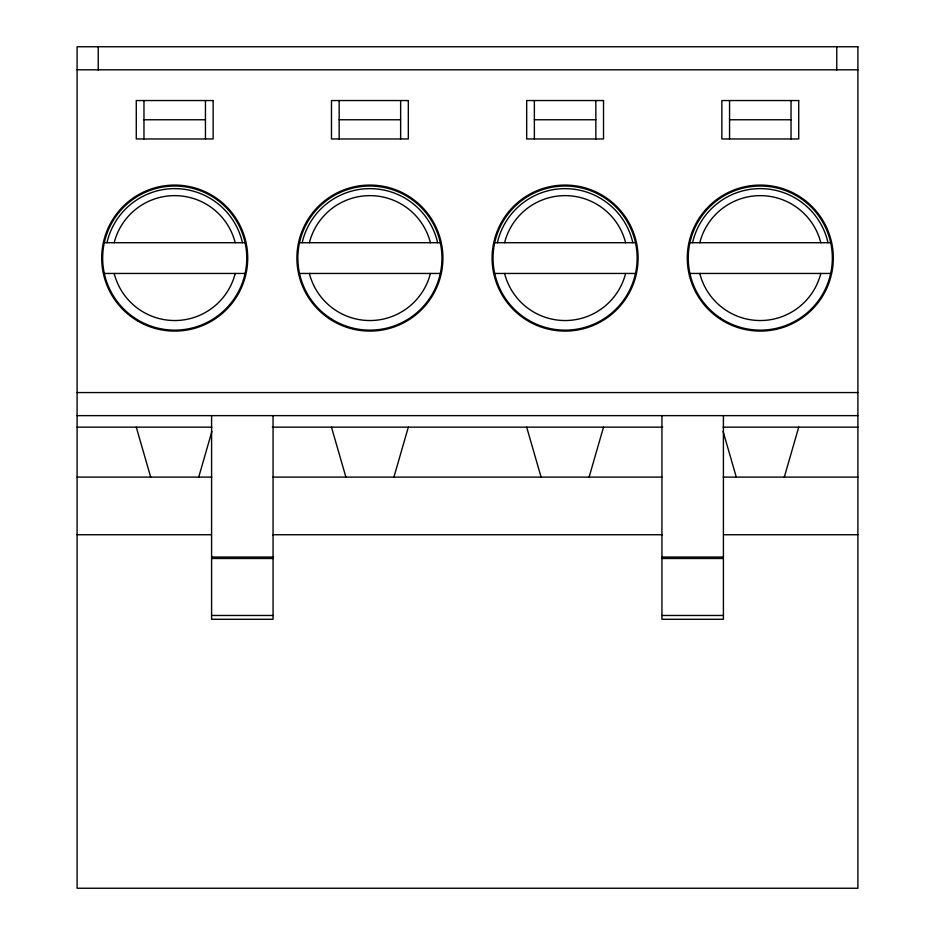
<?xml version="1.0" encoding="UTF-8"?>
<svg xmlns="http://www.w3.org/2000/svg" width="935" height="935" viewBox="0 0 935 935"><rect width="100%" height="100%" fill="white"/><g stroke="black" fill="none" stroke-linecap="round" stroke-linejoin="round"><path stroke-width="1.4" d="M198.723 477.107L211.929 431.315M393.916 477.107L408.326 427.155M589.108 477.107L603.519 427.155M784.313 477.107L798.724 427.155M77.102 69.809L857.898 69.809M143.967 119.762L205.443 119.762M339.16 119.762L400.636 119.762M534.364 119.762L595.84 119.762M729.557 119.762L791.033 119.762M104.311 242.714L245.087 242.714M299.516 242.714L440.292 242.714M494.708 242.714L635.484 242.714M689.913 242.714L830.689 242.714M104.311 273.452L245.087 273.452M299.516 273.452L440.292 273.452M494.708 273.452L635.484 273.452M689.913 273.452L830.689 273.452M77.102 392.571L857.898 392.571M77.102 415.631L857.898 415.631M77.102 427.155L211.894 427.155M272.307 427.155L662.693 427.155M723.106 427.155L857.898 427.155M77.102 477.107L211.836 477.107M273.032 477.107L661.968 477.107M723.164 477.107L857.898 477.107M77.102 534.738L211.368 534.738M272.669 534.738L662.331 534.738M723.632 534.738L857.898 534.738M211.59 557.038L273.067 557.038M661.933 557.038L723.409 557.038M211.59 558.487L273.067 558.487M661.933 558.487L723.409 558.487M211.59 615.464L273.067 615.464M661.933 615.464L723.409 615.464M723.071 431.315L736.277 477.107M526.674 427.155L541.084 477.107M331.481 427.155L345.892 477.107M136.276 427.155L150.687 477.107M836.767 46.75L836.767 70.067M791.033 100.548L791.033 138.964M729.557 100.548L729.557 138.964M723.409 415.631L723.409 619.274L661.933 619.274L661.933 415.631M595.84 100.548L595.84 138.964M534.364 100.548L534.364 138.964M400.636 100.548L400.636 138.964M339.16 100.548L339.16 138.964M273.067 415.631L273.067 619.274L211.59 619.274L211.59 415.631M205.443 100.548L205.443 138.964M143.967 100.548L143.967 138.964M98.233 46.75L98.233 70.067M820.813 273.452A62.435 62.435 0 0 1 699.777 273.452M699.777 242.714A62.435 62.435 0 0 1 820.813 242.714M692.566 242.714A69.447 69.447 0 0 1 828.024 242.714M625.62 273.452A62.435 62.435 0 0 1 504.584 273.452M504.584 242.714A62.435 62.435 0 0 1 625.62 242.714M497.373 242.714A69.447 69.447 0 0 1 632.82 242.714M430.416 273.452A62.435 62.435 0 0 1 309.38 273.452M309.38 242.714A62.435 62.435 0 0 1 430.416 242.714M302.18 242.714A69.447 69.447 0 0 1 437.627 242.714M235.223 273.452A62.435 62.435 0 0 1 114.187 273.452M114.187 242.714A62.435 62.435 0 0 1 235.223 242.714M106.976 242.714A69.447 69.447 0 0 1 242.434 242.714M857.898 46.75L77.102 46.75L77.102 888.25L857.898 888.25L857.898 46.75M213.133 100.548L136.276 100.548L136.276 138.964L213.133 138.964L213.133 100.548M408.326 100.548L331.481 100.548L331.481 138.964L408.326 138.964L408.326 100.548M603.519 100.548L526.674 100.548L526.674 138.964L603.519 138.964L603.519 100.548M798.724 100.548L721.867 100.548L721.867 138.964L798.724 138.964L798.724 100.548M138.205 321.313A73.012 73.012 0 0 0 247.717 258.083A73.012 73.012 0 0 0 138.205 194.854A73.012 73.012 0 0 0 138.205 321.313M328.98 318.543A73.012 73.012 0 0 0 442.722 263.296A73.012 73.012 0 0 0 338.002 192.411A73.012 73.012 0 0 0 328.98 318.543M528.591 321.313A73.012 73.012 0 0 0 638.102 258.083A73.012 73.012 0 0 0 528.591 194.854A73.012 73.012 0 0 0 528.591 321.313M723.795 321.313A73.012 73.012 0 0 0 833.307 258.083A73.012 73.012 0 0 0 723.795 194.854A73.012 73.012 0 0 0 723.795 321.313M719.915 317.748A72.042 72.042 0 0 0 832.162 263.226A72.042 72.042 0 0 0 728.821 193.276A72.042 72.042 0 0 0 719.915 317.748M529.07 320.483A72.042 72.042 0 0 0 637.144 258.083A72.042 72.042 0 0 0 529.07 195.695A72.042 72.042 0 0 0 529.07 320.483M331.68 319.151A72.042 72.042 0 0 0 441.904 260.655A72.042 72.042 0 0 0 336.132 194.445A72.042 72.042 0 0 0 331.68 319.151M134.301 317.736A72.042 72.042 0 0 0 246.571 263.249A72.042 72.042 0 0 0 143.242 193.276A72.042 72.042 0 0 0 134.301 317.736"/></g></svg>
